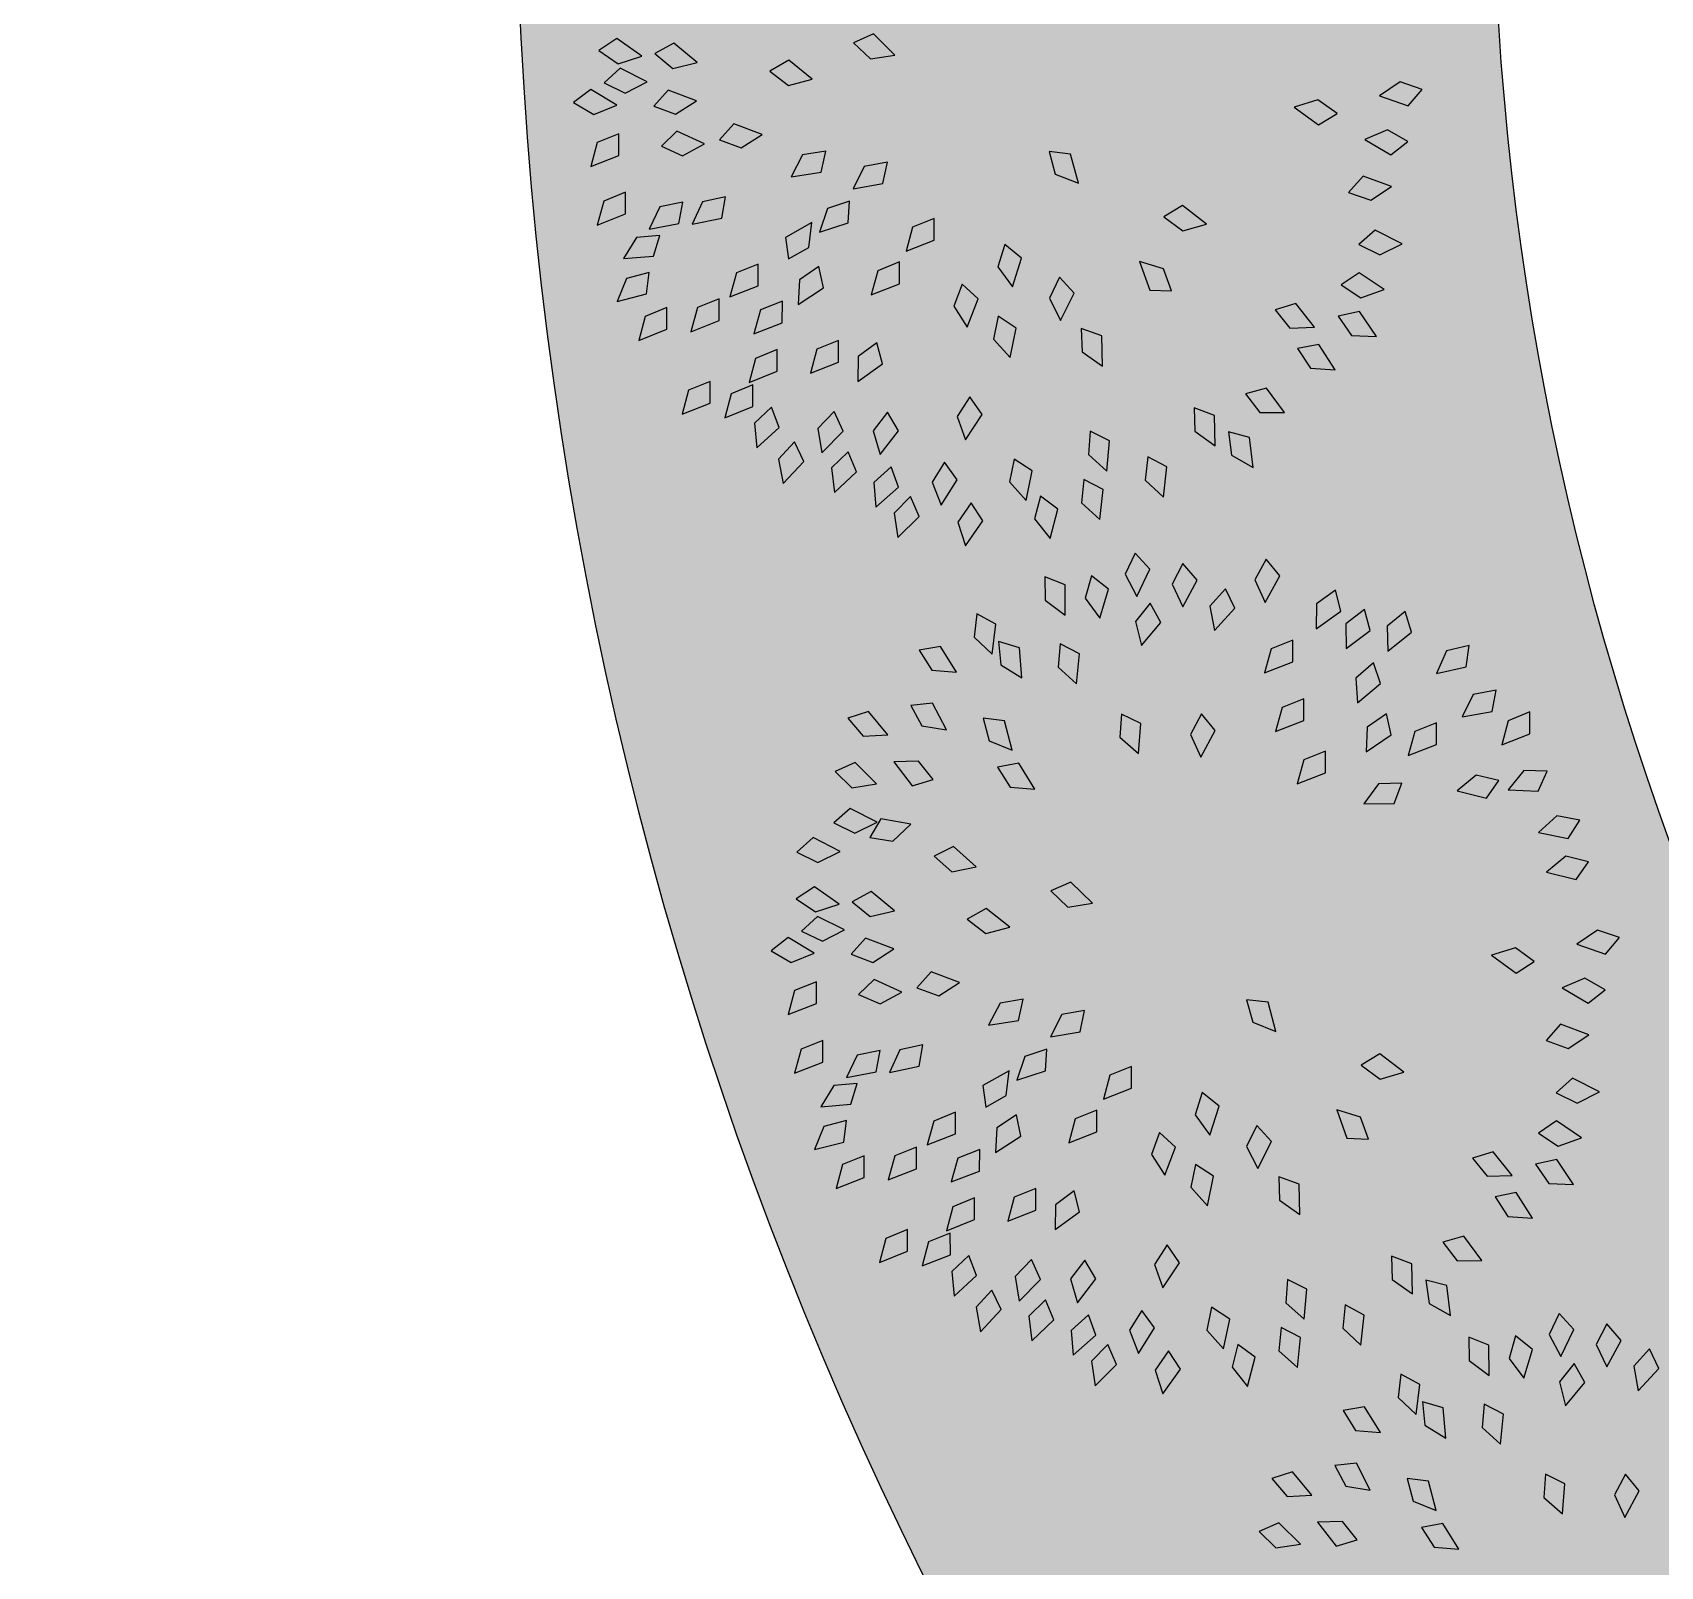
# Model space of a CAD drawing. Header units: millimetres. Extents: x 1351 to 1635, y 1399 to 1500.
# Drawn here: x 1574.591 to 1576.258, y 1471.587 to 1473.158 of the extents above; entities that cross this region are included whole.
import ezdxf

# ---------------------------------------------------------------- set-up
doc = ezdxf.new("R2010")
doc.units = ezdxf.units.MM
doc.layers.get('0').update_dxf_attribs({"color": 181})
doc.layers.add('margen', color=250, linetype='Continuous')

msp = doc.modelspace()

# ---------------------------------------------------------------- hatches: boundary and pattern name
at = {"true_color": 0x2776bb}
h = msp.add_hatch(color=152, dxfattribs=at)
h.dxf.hatch_style = 1
h.paths.add_polyline_path([(1557.6842, 1489.9553), (1615.6587, 1489.7451), (1615.8802, 1457.3756), (1557.4987, 1457.0017)])
h.paths.add_polyline_path([(1557.9493, 1489.9451), (1615.8573, 1489.9451), (1616.0815, 1457.1761), (1557.5866, 1457.0229)])
at = {"true_color": 0x5e67af}
h = msp.add_hatch(color=165, dxfattribs=at)
h.dxf.hatch_style = 1
edge = h.paths.add_edge_path(flags=17)
edge.add_arc((1579.086, 1473.3584), 3, 0, 360)
edge = h.paths.add_edge_path()
edge.add_arc((1579.086, 1473.3584), 4, 0, 360)
at = {"true_color": 0x58ba48}
h = msp.add_hatch(dxfattribs=at)
h.set_pattern_fill('DOTS', color=85)
edge = h.paths.add_edge_path()
edge.add_arc((1579.086, 1473.3584), 3, 0, 360)

# ---------------------------------------------------------------- linework, layer by layer
at = {"color": 221}
for p, q in [((1575.4518, 1473.1564), (1575.4315, 1473.1474)), ((1575.4739, 1473.1348), (1575.4518, 1473.1564)), ((1575.1893, 1473.1516), (1575.1708, 1473.1393)), ((1575.1708, 1473.1393), (1575.1906, 1473.1258)), ((1575.2147, 1473.1338), (1575.1893, 1473.1516)), ((1575.2475, 1473.1469), (1575.228, 1473.1363)), ((1575.2713, 1473.127), (1575.2475, 1473.1469)), ((1575.4315, 1473.1474), (1575.4488, 1473.1308)), ((1575.1926, 1473.1212), (1575.1761, 1473.1063)), ((1575.1906, 1473.1258), (1575.2147, 1473.1338)), ((1575.2203, 1473.1074), (1575.1926, 1473.1212)), ((1575.228, 1473.1363), (1575.2465, 1473.1211)), ((1575.2465, 1473.1211), (1575.2713, 1473.127)), ((1575.3651, 1473.1295), (1575.3459, 1473.1184)), ((1575.3893, 1473.1101), (1575.3651, 1473.1295)), ((1575.4488, 1473.1308), (1575.4739, 1473.1348)), ((1575.1761, 1473.1063), (1575.1977, 1473.0959)), ((1575.1977, 1473.0959), (1575.2203, 1473.1074)), ((1575.3459, 1473.1184), (1575.3648, 1473.1036)), ((1575.3648, 1473.1036), (1575.3893, 1473.1101)), ((1575.9911, 1473.1073), (1575.97, 1473.093)), ((1576.0137, 1473.0996), (1575.9911, 1473.1073)), ((1575.1626, 1473.0996), (1575.1449, 1473.0861)), ((1575.1891, 1473.0836), (1575.1626, 1473.0996)), ((1575.2418, 1473.099), (1575.2269, 1473.0826)), ((1575.2708, 1473.088), (1575.2418, 1473.099)), ((1575.2493, 1473.0742), (1575.2708, 1473.088)), ((1575.907, 1473.0891), (1575.8827, 1473.0815)), ((1575.9265, 1473.0751), (1575.907, 1473.0891)), ((1575.97, 1473.093), (1575.9992, 1473.0827)), ((1575.9992, 1473.0827), (1576.0137, 1473.0996)), ((1575.1449, 1473.0861), (1575.1656, 1473.074)), ((1575.1656, 1473.074), (1575.1891, 1473.0836)), ((1575.2269, 1473.0826), (1575.2493, 1473.0742)), ((1575.8827, 1473.0815), (1575.9077, 1473.0632)), ((1575.9077, 1473.0632), (1575.9265, 1473.0751)), ((1575.1913, 1473.0543), (1575.1691, 1473.0453)), ((1575.1913, 1473.0321), (1575.1913, 1473.0543)), ((1575.2507, 1473.0568), (1575.2347, 1473.0414)), ((1575.2788, 1473.0439), (1575.2507, 1473.0568)), ((1575.3089, 1473.0645), (1575.2941, 1473.048)), ((1575.3379, 1473.0536), (1575.3089, 1473.0645)), ((1575.3166, 1473.0398), (1575.3379, 1473.0536)), ((1575.9783, 1473.0582), (1575.9549, 1473.0483)), ((1575.9991, 1473.0462), (1575.9783, 1473.0582)), ((1575.1691, 1473.0453), (1575.1625, 1473.0208)), ((1575.2347, 1473.0414), (1575.2565, 1473.0316)), ((1575.2565, 1473.0316), (1575.2788, 1473.0439)), ((1575.2941, 1473.048), (1575.3166, 1473.0398)), ((1575.9549, 1473.0483), (1575.9816, 1473.0325)), ((1575.9816, 1473.0325), (1575.9991, 1473.0462)), ((1575.1625, 1473.0208), (1575.1913, 1473.0321)), ((1575.3794, 1473.0325), (1575.3677, 1473.01)), ((1575.4031, 1473.0365), (1575.3794, 1473.0325)), ((1575.3983, 1473.0148), (1575.4031, 1473.0365)), ((1575.4425, 1473.0207), (1575.431, 1472.998)), ((1575.4661, 1473.025), (1575.4425, 1473.0207)), ((1575.4615, 1473.0032), (1575.4661, 1473.025)), ((1575.6538, 1473.0334), (1575.6317, 1473.036)), ((1575.6317, 1473.036), (1575.6381, 1473.0129)), ((1575.6617, 1473.0035), (1575.6538, 1473.0334)), ((1575.3677, 1473.01), (1575.3983, 1473.0148)), ((1575.6381, 1473.0129), (1575.6617, 1473.0035)), ((1575.9532, 1473.0108), (1575.9384, 1472.9941)), ((1575.9822, 1473.0001), (1575.9532, 1473.0108)), ((1575.1979, 1472.9943), (1575.1757, 1472.9853)), ((1575.1979, 1472.9721), (1575.1979, 1472.9943)), ((1575.3003, 1472.9897), (1575.2769, 1472.9846)), ((1575.2966, 1472.9678), (1575.3003, 1472.9897)), ((1575.431, 1472.998), (1575.4615, 1473.0032)), ((1575.9384, 1472.9941), (1575.961, 1472.9861)), ((1575.961, 1472.9861), (1575.9822, 1473.0001)), ((1575.1757, 1472.9853), (1575.1691, 1472.9607)), ((1575.1691, 1472.9607), (1575.1979, 1472.9721)), ((1575.2332, 1472.9793), (1575.2222, 1472.9564)), ((1575.2566, 1472.9841), (1575.2332, 1472.9793)), ((1575.2526, 1472.9622), (1575.2566, 1472.9841)), ((1575.2769, 1472.9846), (1575.2663, 1472.9615)), ((1575.4047, 1472.9777), (1575.3966, 1472.9536)), ((1575.4274, 1472.9853), (1575.4047, 1472.9777)), ((1575.426, 1472.9631), (1575.4274, 1472.9853)), ((1575.7683, 1472.9806), (1575.7493, 1472.9691)), ((1575.7929, 1472.9618), (1575.7683, 1472.9806)), ((1575.2222, 1472.9564), (1575.2526, 1472.9622)), ((1575.2663, 1472.9615), (1575.2966, 1472.9678)), ((1575.3888, 1472.9632), (1575.3618, 1472.9481)), ((1575.3856, 1472.9379), (1575.3888, 1472.9632)), ((1575.3966, 1472.9536), (1575.426, 1472.9631)), ((1575.492, 1472.9586), (1575.4853, 1472.9341)), ((1575.5142, 1472.9676), (1575.492, 1472.9586)), ((1575.5142, 1472.9454), (1575.5142, 1472.9676)), ((1575.7493, 1472.9691), (1575.7685, 1472.9547)), ((1575.7685, 1472.9547), (1575.7929, 1472.9618)), ((1575.9655, 1472.9556), (1575.9489, 1472.9408)), ((1575.9931, 1472.9415), (1575.9655, 1472.9556)), ((1575.2092, 1472.948), (1575.1958, 1472.9264)), ((1575.233, 1472.9502), (1575.2092, 1472.948)), ((1575.2266, 1472.929), (1575.233, 1472.9502)), ((1575.3618, 1472.9481), (1575.3648, 1472.926)), ((1575.3648, 1472.926), (1575.3856, 1472.9379)), ((1575.4853, 1472.9341), (1575.5142, 1472.9454)), ((1575.5865, 1472.941), (1575.5793, 1472.9181)), ((1575.6036, 1472.9269), (1575.5865, 1472.941)), ((1575.9489, 1472.9408), (1575.9703, 1472.9302)), ((1575.9703, 1472.9302), (1575.9931, 1472.9415)), ((1575.1958, 1472.9264), (1575.2266, 1472.929)), ((1575.3337, 1472.9208), (1575.3115, 1472.9118)), ((1575.3337, 1472.8986), (1575.3337, 1472.9208)), ((1575.4785, 1472.923), (1575.4563, 1472.914)), ((1575.4785, 1472.9007), (1575.4785, 1472.923)), ((1575.5941, 1472.8974), (1575.6036, 1472.9269)), ((1575.7243, 1472.9233), (1575.7347, 1472.8941)), ((1575.7487, 1472.9159), (1575.7243, 1472.9233)), ((1575.1991, 1472.9061), (1575.1895, 1472.8825)), ((1575.2223, 1472.9122), (1575.1991, 1472.9061)), ((1575.2195, 1472.8902), (1575.2223, 1472.9122)), ((1575.3115, 1472.9118), (1575.3049, 1472.8873)), ((1575.3763, 1472.9048), (1575.3749, 1472.8794)), ((1575.3961, 1472.9182), (1575.3763, 1472.9048)), ((1575.4007, 1472.8964), (1575.3961, 1472.9182)), ((1575.4563, 1472.914), (1575.4497, 1472.8894)), ((1575.5793, 1472.9181), (1575.5941, 1472.8974)), ((1575.6424, 1472.9073), (1575.632, 1472.8858)), ((1575.6573, 1472.8909), (1575.6424, 1472.9073)), ((1575.7569, 1472.8934), (1575.7487, 1472.9159)), ((1575.9492, 1472.912), (1575.9309, 1472.8994)), ((1575.9748, 1472.8947), (1575.9492, 1472.912)), ((1575.1895, 1472.8825), (1575.2195, 1472.8902)), ((1575.3049, 1472.8873), (1575.3337, 1472.8986)), ((1575.3749, 1472.8794), (1575.4007, 1472.8964)), ((1575.4497, 1472.8894), (1575.4785, 1472.9007)), ((1575.5426, 1472.9001), (1575.5343, 1472.8776)), ((1575.5591, 1472.8851), (1575.5426, 1472.9001)), ((1575.6435, 1472.8631), (1575.6573, 1472.8909)), ((1575.7347, 1472.8941), (1575.7569, 1472.8934)), ((1575.9309, 1472.8994), (1575.9508, 1472.8862)), ((1575.9508, 1472.8862), (1575.9748, 1472.8947)), ((1575.2404, 1472.8762), (1575.2182, 1472.8672)), ((1575.2404, 1472.854), (1575.2404, 1472.8762)), ((1575.2716, 1472.8762), (1575.265, 1472.8516)), ((1575.2938, 1472.8852), (1575.2716, 1472.8762)), ((1575.2938, 1472.8629), (1575.2938, 1472.8852)), ((1575.3363, 1472.8739), (1575.3295, 1472.8495)), ((1575.3586, 1472.8827), (1575.3363, 1472.8739)), ((1575.3584, 1472.8605), (1575.3586, 1472.8827)), ((1575.5343, 1472.8776), (1575.548, 1472.8562)), ((1575.548, 1472.8562), (1575.5591, 1472.8851)), ((1575.632, 1472.8858), (1575.6435, 1472.8631)), ((1575.8844, 1472.8804), (1575.8631, 1472.8739)), ((1575.8631, 1472.8739), (1575.8782, 1472.8553)), ((1575.9036, 1472.8561), (1575.8844, 1472.8804)), ((1575.9494, 1472.8724), (1575.9277, 1472.8675)), ((1575.9668, 1472.8467), (1575.9494, 1472.8724)), ((1575.2182, 1472.8672), (1575.2116, 1472.8427)), ((1575.2116, 1472.8427), (1575.2404, 1472.854)), ((1575.265, 1472.8516), (1575.2938, 1472.8629)), ((1575.3295, 1472.8495), (1575.3584, 1472.8605)), ((1575.5794, 1472.8674), (1575.5748, 1472.844)), ((1575.598, 1472.8553), (1575.5794, 1472.8674)), ((1575.5917, 1472.825), (1575.598, 1472.8553)), ((1575.6856, 1472.8472), (1575.6647, 1472.8547)), ((1575.6647, 1472.8547), (1575.6656, 1472.8308)), ((1575.8782, 1472.8553), (1575.9036, 1472.8561)), ((1575.9277, 1472.8675), (1575.9414, 1472.8478)), ((1575.4162, 1472.8427), (1575.3939, 1472.8337)), ((1575.4162, 1472.8205), (1575.4162, 1472.8427)), ((1575.4554, 1472.8403), (1575.4362, 1472.8261)), ((1575.461, 1472.8188), (1575.4554, 1472.8403)), ((1575.5748, 1472.844), (1575.5917, 1472.825)), ((1575.6865, 1472.8162), (1575.6856, 1472.8472)), ((1575.908, 1472.8386), (1575.8862, 1472.8343)), ((1575.9247, 1472.8125), (1575.908, 1472.8386)), ((1575.9414, 1472.8478), (1575.9668, 1472.8467)), ((1575.3311, 1472.824), (1575.3247, 1472.7994)), ((1575.3532, 1472.8332), (1575.3311, 1472.824)), ((1575.3534, 1472.811), (1575.3532, 1472.8332)), ((1575.3939, 1472.8337), (1575.3873, 1472.8092)), ((1575.3873, 1472.8092), (1575.4162, 1472.8205)), ((1575.4362, 1472.8261), (1575.4358, 1472.8007)), ((1575.6656, 1472.8308), (1575.6865, 1472.8162)), ((1575.8862, 1472.8343), (1575.8993, 1472.8142)), ((1575.3247, 1472.7994), (1575.3534, 1472.811)), ((1575.4358, 1472.8007), (1575.461, 1472.8188)), ((1575.8993, 1472.8142), (1575.9247, 1472.8125)), ((1575.2626, 1472.7916), (1575.256, 1472.7671)), ((1575.2848, 1472.8006), (1575.2626, 1472.7916)), ((1575.2848, 1472.7784), (1575.2848, 1472.8006)), ((1575.3062, 1472.788), (1575.2998, 1472.7634)), ((1575.3284, 1472.7971), (1575.3062, 1472.788)), ((1575.3285, 1472.7749), (1575.3284, 1472.7971)), ((1575.8542, 1472.7938), (1575.8328, 1472.7878)), ((1575.8328, 1472.7878), (1575.8474, 1472.7688)), ((1575.8728, 1472.769), (1575.8542, 1472.7938)), ((1575.256, 1472.7671), (1575.2848, 1472.7784)), ((1575.2998, 1472.7634), (1575.3285, 1472.7749)), ((1575.3475, 1472.7742), (1575.33, 1472.7579)), ((1575.3555, 1472.7535), (1575.3475, 1472.7742)), ((1575.5505, 1472.7849), (1575.5375, 1472.7648)), ((1575.5633, 1472.7667), (1575.5505, 1472.7849)), ((1575.8012, 1472.7657), (1575.7804, 1472.7735)), ((1575.7804, 1472.7735), (1575.781, 1472.7496)), ((1575.33, 1472.7579), (1575.3325, 1472.7326)), ((1575.3325, 1472.7326), (1575.3555, 1472.7535)), ((1575.4117, 1472.7699), (1575.3951, 1472.7526)), ((1575.4207, 1472.7496), (1575.4117, 1472.7699)), ((1575.4662, 1472.7693), (1575.4517, 1472.7502)), ((1575.4776, 1472.7502), (1575.4662, 1472.7693)), ((1575.5375, 1472.7648), (1575.5462, 1472.7409)), ((1575.5462, 1472.7409), (1575.5633, 1472.7667)), ((1575.8017, 1472.7348), (1575.8012, 1472.7657)), ((1575.8474, 1472.7688), (1575.8728, 1472.769)), ((1575.371, 1472.7387), (1575.3548, 1472.7211)), ((1575.3805, 1472.7187), (1575.371, 1472.7387)), ((1575.3951, 1472.7526), (1575.399, 1472.7275)), ((1575.399, 1472.7275), (1575.4207, 1472.7496)), ((1575.4517, 1472.7502), (1575.4586, 1472.7257)), ((1575.4586, 1472.7257), (1575.4776, 1472.7502)), ((1575.6738, 1472.7496), (1575.6719, 1472.7257)), ((1575.6937, 1472.7397), (1575.6738, 1472.7496)), ((1575.6909, 1472.7088), (1575.6937, 1472.7397)), ((1575.781, 1472.7496), (1575.8017, 1472.7348)), ((1575.837, 1472.7433), (1575.8155, 1472.7489)), ((1575.8155, 1472.7489), (1575.8186, 1472.7251)), ((1575.8407, 1472.7126), (1575.837, 1472.7433)), ((1575.3548, 1472.7211), (1575.3594, 1472.6961)), ((1575.4261, 1472.7287), (1575.4088, 1472.7121)), ((1575.4344, 1472.7081), (1575.4261, 1472.7287)), ((1575.5959, 1472.7212), (1575.5913, 1472.6977)), ((1575.6145, 1472.7091), (1575.5959, 1472.7212)), ((1575.6719, 1472.7257), (1575.6909, 1472.7088)), ((1575.7328, 1472.7235), (1575.7302, 1472.6997)), ((1575.7524, 1472.7131), (1575.7328, 1472.7235)), ((1575.8186, 1472.7251), (1575.8407, 1472.7126)), ((1575.3594, 1472.6961), (1575.3805, 1472.7187)), ((1575.4088, 1472.7121), (1575.4119, 1472.6868)), ((1575.4119, 1472.6868), (1575.4344, 1472.7081)), ((1575.4699, 1472.7133), (1575.4521, 1472.6973)), ((1575.4775, 1472.6925), (1575.4699, 1472.7133)), ((1575.5245, 1472.7179), (1575.5119, 1472.6976)), ((1575.5377, 1472.7), (1575.5245, 1472.7179)), ((1575.6082, 1472.6787), (1575.6145, 1472.7091)), ((1575.7488, 1472.6823), (1575.7524, 1472.7131)), ((1575.4521, 1472.6973), (1575.4542, 1472.672)), ((1575.4542, 1472.672), (1575.4775, 1472.6925)), ((1575.5119, 1472.6976), (1575.5211, 1472.6739)), ((1575.5211, 1472.6739), (1575.5377, 1472.7)), ((1575.5913, 1472.6977), (1575.6082, 1472.6787)), ((1575.6673, 1472.7003), (1575.665, 1472.6764)), ((1575.687, 1472.6901), (1575.6673, 1472.7003)), ((1575.6838, 1472.6593), (1575.687, 1472.6901)), ((1575.7302, 1472.6997), (1575.7488, 1472.6823)), ((1575.4899, 1472.6829), (1575.4731, 1472.6659)), ((1575.4987, 1472.6625), (1575.4899, 1472.6829)), ((1575.5518, 1472.6764), (1575.5382, 1472.6567)), ((1575.564, 1472.6579), (1575.5518, 1472.6764)), ((1575.6229, 1472.6831), (1575.6169, 1472.6599)), ((1575.6407, 1472.6699), (1575.6229, 1472.6831)), ((1575.665, 1472.6764), (1575.6838, 1472.6593)), ((1575.4731, 1472.6659), (1575.4767, 1472.6408)), ((1575.4767, 1472.6408), (1575.4987, 1472.6625)), ((1575.5382, 1472.6567), (1575.5462, 1472.6325)), ((1575.5462, 1472.6325), (1575.564, 1472.6579)), ((1575.6169, 1472.6599), (1575.6327, 1472.64)), ((1575.6327, 1472.64), (1575.6407, 1472.6699)), ((1575.72, 1472.6248), (1575.7097, 1472.6032)), ((1575.735, 1472.6085), (1575.72, 1472.6248)), ((1575.7214, 1472.5806), (1575.735, 1472.6085)), ((1575.7688, 1472.6142), (1575.7577, 1472.593)), ((1575.7832, 1472.5972), (1575.7688, 1472.6142)), ((1575.8539, 1472.6186), (1575.8425, 1472.5976)), ((1575.8681, 1472.6016), (1575.8539, 1472.6186)), ((1575.648, 1472.5924), (1575.6273, 1472.6005)), ((1575.6273, 1472.6005), (1575.6276, 1472.5766)), ((1575.6481, 1472.5615), (1575.648, 1472.5924)), ((1575.6752, 1472.6018), (1575.6685, 1472.5787)), ((1575.6926, 1472.5881), (1575.6752, 1472.6018)), ((1575.6838, 1472.5584), (1575.6926, 1472.5881)), ((1575.7097, 1472.6032), (1575.7214, 1472.5806)), ((1575.7577, 1472.593), (1575.7685, 1472.57)), ((1575.7685, 1472.57), (1575.7832, 1472.5972)), ((1575.8123, 1472.5884), (1575.7962, 1472.5707)), ((1575.822, 1472.5684), (1575.8123, 1472.5884)), ((1575.8425, 1472.5976), (1575.8531, 1472.5744)), ((1575.8531, 1472.5744), (1575.8681, 1472.6016)), ((1575.9249, 1472.5869), (1575.9056, 1472.5728)), ((1575.9304, 1472.5654), (1575.9249, 1472.5869)), ((1575.6276, 1472.5766), (1575.6481, 1472.5615)), ((1575.6685, 1472.5787), (1575.6838, 1472.5584)), ((1575.7352, 1472.5735), (1575.7201, 1472.5549)), ((1575.746, 1472.554), (1575.7352, 1472.5735)), ((1575.7962, 1472.5707), (1575.8009, 1472.5457)), ((1575.9056, 1472.5728), (1575.9052, 1472.5473)), ((1575.5577, 1472.5627), (1575.5551, 1472.5389)), ((1575.5773, 1472.5522), (1575.5577, 1472.5627)), ((1575.7201, 1472.5549), (1575.7262, 1472.5302)), ((1575.7262, 1472.5302), (1575.746, 1472.554)), ((1575.8009, 1472.5457), (1575.822, 1472.5684)), ((1575.9052, 1472.5473), (1575.9304, 1472.5654)), ((1575.9546, 1472.5672), (1575.9356, 1472.5526)), ((1575.9606, 1472.5458), (1575.9546, 1472.5672)), ((1575.9963, 1472.5652), (1575.9778, 1472.55)), ((1576.0029, 1472.5439), (1575.9963, 1472.5652)), ((1575.5551, 1472.5389), (1575.5735, 1472.5214)), ((1575.5735, 1472.5214), (1575.5773, 1472.5522)), ((1575.9356, 1472.5526), (1575.9359, 1472.5271)), ((1575.9359, 1472.5271), (1575.9606, 1472.5458)), ((1575.9778, 1472.55), (1575.9787, 1472.5246)), ((1575.9787, 1472.5246), (1576.0029, 1472.5439)), ((1575.5206, 1472.5293), (1575.4987, 1472.5254)), ((1575.4987, 1472.5254), (1575.5115, 1472.5051)), ((1575.5368, 1472.5029), (1575.5206, 1472.5293)), ((1575.6013, 1472.528), (1575.58, 1472.5343)), ((1575.58, 1472.5343), (1575.5822, 1472.5105)), ((1575.6039, 1472.4971), (1575.6013, 1472.528)), ((1575.6432, 1472.5319), (1575.6411, 1472.508)), ((1575.663, 1472.5217), (1575.6432, 1472.5319)), ((1575.6599, 1472.4909), (1575.663, 1472.5217)), ((1575.8591, 1472.5269), (1575.8524, 1472.5024)), ((1575.8813, 1472.5359), (1575.8591, 1472.5269)), ((1575.8813, 1472.5137), (1575.8813, 1472.5359)), ((1576.0386, 1472.5248), (1576.0285, 1472.5015)), ((1576.0619, 1472.5304), (1576.0386, 1472.5248)), ((1576.0586, 1472.5084), (1576.0619, 1472.5304)), ((1575.5115, 1472.5051), (1575.5368, 1472.5029)), ((1575.5822, 1472.5105), (1575.6039, 1472.4971)), ((1575.6411, 1472.508), (1575.6599, 1472.4909)), ((1575.8524, 1472.5024), (1575.8813, 1472.5137)), ((1575.9638, 1472.5125), (1575.9457, 1472.4969)), ((1575.971, 1472.4915), (1575.9638, 1472.5125)), ((1576.0285, 1472.5015), (1576.0586, 1472.5084)), ((1575.9457, 1472.4969), (1575.9474, 1472.4715)), ((1575.9474, 1472.4715), (1575.971, 1472.4915)), ((1575.5122, 1472.4714), (1575.4901, 1472.469)), ((1575.5265, 1472.4439), (1575.5122, 1472.4714)), ((1575.8924, 1472.4757), (1575.8702, 1472.4667)), ((1575.8924, 1472.4535), (1575.8924, 1472.4757)), ((1576.066, 1472.4802), (1576.0548, 1472.4574)), ((1576.0896, 1472.4847), (1576.066, 1472.4802)), ((1576.0852, 1472.4629), (1576.0896, 1472.4847)), ((1575.4469, 1472.4627), (1575.4258, 1472.4558)), ((1575.4258, 1472.4558), (1575.4413, 1472.4375)), ((1575.4666, 1472.4388), (1575.4469, 1472.4627)), ((1575.4901, 1472.469), (1575.5014, 1472.4479)), ((1575.5862, 1472.4531), (1575.5642, 1472.4558)), ((1575.5642, 1472.4558), (1575.5704, 1472.4327)), ((1575.7057, 1472.4601), (1575.7041, 1472.4363)), ((1575.7257, 1472.4504), (1575.7057, 1472.4601)), ((1575.7877, 1472.4602), (1575.7764, 1472.4391)), ((1575.8019, 1472.4432), (1575.7877, 1472.4602)), ((1575.8702, 1472.4667), (1575.8635, 1472.4422)), ((1575.8635, 1472.4422), (1575.8924, 1472.4535)), ((1575.9772, 1472.4604), (1575.9575, 1472.4468)), ((1575.982, 1472.4387), (1575.9772, 1472.4604)), ((1576.0548, 1472.4574), (1576.0852, 1472.4629)), ((1576.124, 1472.4623), (1576.1018, 1472.4533)), ((1576.124, 1472.44), (1576.124, 1472.4623)), ((1575.4413, 1472.4375), (1575.4666, 1472.4388)), ((1575.5014, 1472.4479), (1575.5265, 1472.4439)), ((1575.594, 1472.4232), (1575.5862, 1472.4531)), ((1575.7233, 1472.4196), (1575.7257, 1472.4504)), ((1575.7764, 1472.4391), (1575.7871, 1472.416)), ((1575.7871, 1472.416), (1575.8019, 1472.4432)), ((1575.9575, 1472.4468), (1575.9564, 1472.4214)), ((1575.9564, 1472.4214), (1575.982, 1472.4387)), ((1576.0062, 1472.4422), (1575.9995, 1472.4176)), ((1576.0284, 1472.4511), (1576.0062, 1472.4422)), ((1576.0284, 1472.4289), (1576.0284, 1472.4511)), ((1576.1018, 1472.4533), (1576.0952, 1472.4287)), ((1576.0952, 1472.4287), (1576.124, 1472.44)), ((1575.5704, 1472.4327), (1575.594, 1472.4232)), ((1575.7041, 1472.4363), (1575.7233, 1472.4196)), ((1575.9146, 1472.4223), (1575.8924, 1472.4133)), ((1575.9146, 1472.4001), (1575.9146, 1472.4223)), ((1575.9995, 1472.4176), (1576.0284, 1472.4289)), ((1575.433, 1472.4104), (1575.4127, 1472.4014)), ((1575.455, 1472.3886), (1575.433, 1472.4104)), ((1575.498, 1472.4118), (1575.4726, 1472.4111)), ((1575.4726, 1472.4111), (1575.4916, 1472.3867)), ((1575.5129, 1472.393), (1575.498, 1472.4118)), ((1575.6007, 1472.4097), (1575.5789, 1472.4056)), ((1575.5789, 1472.4056), (1575.5918, 1472.3854)), ((1575.6171, 1472.3834), (1575.6007, 1472.4097)), ((1575.8924, 1472.4133), (1575.8858, 1472.3888)), ((1575.4127, 1472.4014), (1575.4299, 1472.3847)), ((1575.4299, 1472.3847), (1575.455, 1472.3886)), ((1575.4916, 1472.3867), (1575.5129, 1472.393)), ((1575.8858, 1472.3888), (1575.9146, 1472.4001)), ((1575.9689, 1472.3888), (1575.9541, 1472.3681)), ((1575.9928, 1472.3894), (1575.9689, 1472.3888)), ((1575.9851, 1472.3686), (1575.9928, 1472.3894)), ((1576.069, 1472.3977), (1576.0494, 1472.3815)), ((1576.0923, 1472.3922), (1576.069, 1472.3977)), ((1576.0795, 1472.3741), (1576.0923, 1472.3922)), ((1576.1177, 1472.4024), (1576.1017, 1472.3827)), ((1576.1417, 1472.4015), (1576.1177, 1472.4024)), ((1576.1326, 1472.3812), (1576.1417, 1472.4015)), ((1575.5918, 1472.3854), (1575.6171, 1472.3834)), ((1576.0494, 1472.3815), (1576.0795, 1472.3741)), ((1576.1017, 1472.3827), (1576.1326, 1472.3812)), ((1575.4279, 1472.3635), (1575.4114, 1472.3487)), ((1575.4556, 1472.3496), (1575.4279, 1472.3635)), ((1575.9541, 1472.3681), (1575.9851, 1472.3686)), ((1576.1517, 1472.3559), (1576.1328, 1472.3388)), ((1576.1752, 1472.3514), (1576.1517, 1472.3559)), ((1575.4114, 1472.3487), (1575.4329, 1472.3381)), ((1575.4329, 1472.3381), (1575.4556, 1472.3496)), ((1575.4596, 1472.3527), (1575.4481, 1472.3336)), ((1575.4901, 1472.3475), (1575.4596, 1472.3527)), ((1575.4718, 1472.3299), (1575.4901, 1472.3475)), ((1576.1328, 1472.3388), (1576.1631, 1472.3327)), ((1576.1631, 1472.3327), (1576.1752, 1472.3514)), ((1575.3902, 1472.3336), (1575.3735, 1472.3189)), ((1575.4178, 1472.3194), (1575.3902, 1472.3336)), ((1575.4481, 1472.3336), (1575.4718, 1472.3299)), ((1575.5339, 1472.3244), (1575.5141, 1472.3145)), ((1575.5569, 1472.3037), (1575.5339, 1472.3244)), ((1575.3735, 1472.3189), (1575.3949, 1472.3081)), ((1575.3949, 1472.3081), (1575.4178, 1472.3194)), ((1575.5141, 1472.3145), (1575.532, 1472.2986)), ((1575.532, 1472.2986), (1575.5569, 1472.3037)), ((1576.1607, 1472.3145), (1576.1411, 1472.2983)), ((1576.184, 1472.309), (1576.1607, 1472.3145)), ((1576.1712, 1472.2909), (1576.184, 1472.309)), ((1575.6539, 1472.2881), (1575.6336, 1472.279)), ((1575.676, 1472.2665), (1575.6539, 1472.2881)), ((1576.1411, 1472.2983), (1576.1712, 1472.2909)), ((1575.3914, 1472.2833), (1575.3729, 1472.271)), ((1575.3729, 1472.271), (1575.3926, 1472.2575)), ((1575.4168, 1472.2655), (1575.3914, 1472.2833)), ((1575.4496, 1472.2786), (1575.4301, 1472.268)), ((1575.4734, 1472.2587), (1575.4496, 1472.2786)), ((1575.6336, 1472.279), (1575.6509, 1472.2625)), ((1575.3926, 1472.2575), (1575.4168, 1472.2655)), ((1575.4301, 1472.268), (1575.4486, 1472.2528)), ((1575.4486, 1472.2528), (1575.4734, 1472.2587)), ((1575.5672, 1472.2611), (1575.548, 1472.25)), ((1575.5914, 1472.2418), (1575.5672, 1472.2611)), ((1575.6509, 1472.2625), (1575.676, 1472.2665)), ((1575.3947, 1472.2529), (1575.3782, 1472.238)), ((1575.3782, 1472.238), (1575.3997, 1472.2276)), ((1575.4224, 1472.2391), (1575.3947, 1472.2529)), ((1575.3997, 1472.2276), (1575.4224, 1472.2391)), ((1575.548, 1472.25), (1575.5668, 1472.2353)), ((1575.5668, 1472.2353), (1575.5914, 1472.2418)), ((1576.1931, 1472.239), (1576.1721, 1472.2247)), ((1576.2158, 1472.2313), (1576.1931, 1472.239)), ((1575.3647, 1472.2313), (1575.347, 1472.2178)), ((1575.3912, 1472.2153), (1575.3647, 1472.2313)), ((1575.4439, 1472.2307), (1575.429, 1472.2143)), ((1575.4728, 1472.2196), (1575.4439, 1472.2307)), ((1576.1091, 1472.2208), (1576.0848, 1472.2132)), ((1576.1285, 1472.2068), (1576.1091, 1472.2208)), ((1576.1721, 1472.2247), (1576.2013, 1472.2144)), ((1576.2013, 1472.2144), (1576.2158, 1472.2313)), ((1575.347, 1472.2178), (1575.3677, 1472.2057)), ((1575.3677, 1472.2057), (1575.3912, 1472.2153)), ((1575.429, 1472.2143), (1575.4514, 1472.2059)), ((1575.4514, 1472.2059), (1575.4728, 1472.2196)), ((1576.0848, 1472.2132), (1576.1098, 1472.1949)), ((1576.1098, 1472.1949), (1576.1285, 1472.2068)), ((1575.4527, 1472.1885), (1575.4367, 1472.1731)), ((1575.4809, 1472.1755), (1575.4527, 1472.1885)), ((1575.511, 1472.1962), (1575.4962, 1472.1797)), ((1575.54, 1472.1853), (1575.511, 1472.1962)), ((1576.1804, 1472.1899), (1576.157, 1472.18)), ((1576.2011, 1472.1779), (1576.1804, 1472.1899)), ((1575.3712, 1472.177), (1575.3646, 1472.1525)), ((1575.3934, 1472.186), (1575.3712, 1472.177)), ((1575.3934, 1472.1638), (1575.3934, 1472.186)), ((1575.4367, 1472.1731), (1575.4586, 1472.1633)), ((1575.4586, 1472.1633), (1575.4809, 1472.1755)), ((1575.4962, 1472.1797), (1575.5187, 1472.1715)), ((1575.5187, 1472.1715), (1575.54, 1472.1853)), ((1576.157, 1472.18), (1576.1836, 1472.1642)), ((1576.1836, 1472.1642), (1576.2011, 1472.1779)), ((1575.3646, 1472.1525), (1575.3934, 1472.1638)), ((1575.5815, 1472.1642), (1575.5698, 1472.1416)), ((1575.6051, 1472.1682), (1575.5815, 1472.1642)), ((1575.6003, 1472.1465), (1575.6051, 1472.1682)), ((1575.6681, 1472.1566), (1575.6446, 1472.1524)), ((1575.6636, 1472.1349), (1575.6681, 1472.1566)), ((1575.8559, 1472.1651), (1575.8338, 1472.1677)), ((1575.8338, 1472.1677), (1575.8402, 1472.1446)), ((1575.8638, 1472.1352), (1575.8559, 1472.1651)), ((1575.5698, 1472.1416), (1575.6003, 1472.1465)), ((1575.6446, 1472.1524), (1575.6331, 1472.1297)), ((1575.8402, 1472.1446), (1575.8638, 1472.1352)), ((1576.1552, 1472.1425), (1576.1405, 1472.1258)), ((1576.1843, 1472.1318), (1576.1552, 1472.1425)), ((1575.4, 1472.126), (1575.3778, 1472.117)), ((1575.4, 1472.1037), (1575.4, 1472.126)), ((1575.5024, 1472.1214), (1575.479, 1472.1163)), ((1575.4987, 1472.0995), (1575.5024, 1472.1214)), ((1575.6331, 1472.1297), (1575.6636, 1472.1349)), ((1576.1405, 1472.1258), (1576.1631, 1472.1178)), ((1576.1631, 1472.1178), (1576.1843, 1472.1318)), ((1575.3778, 1472.117), (1575.3712, 1472.0924)), ((1575.3712, 1472.0924), (1575.4, 1472.1037)), ((1575.4352, 1472.111), (1575.4243, 1472.0881)), ((1575.4587, 1472.1158), (1575.4352, 1472.111)), ((1575.4547, 1472.0939), (1575.4587, 1472.1158)), ((1575.479, 1472.1163), (1575.4684, 1472.0932)), ((1575.6068, 1472.1094), (1575.5986, 1472.0853)), ((1575.6295, 1472.117), (1575.6068, 1472.1094)), ((1575.6281, 1472.0948), (1575.6295, 1472.117)), ((1575.9704, 1472.1123), (1575.9514, 1472.1008)), ((1575.995, 1472.0935), (1575.9704, 1472.1123)), ((1575.4243, 1472.0881), (1575.4547, 1472.0939)), ((1575.4684, 1472.0932), (1575.4987, 1472.0995)), ((1575.5909, 1472.0949), (1575.5639, 1472.0797)), ((1575.5877, 1472.0696), (1575.5909, 1472.0949)), ((1575.5986, 1472.0853), (1575.6281, 1472.0948)), ((1575.694, 1472.0903), (1575.6874, 1472.0658)), ((1575.7162, 1472.0993), (1575.694, 1472.0903)), ((1575.7162, 1472.0771), (1575.7162, 1472.0993)), ((1575.9514, 1472.1008), (1575.9706, 1472.0864)), ((1575.9706, 1472.0864), (1575.995, 1472.0935)), ((1576.1675, 1472.0873), (1576.1509, 1472.0725)), ((1576.1951, 1472.0732), (1576.1675, 1472.0873)), ((1575.4112, 1472.0797), (1575.3979, 1472.0581)), ((1575.4351, 1472.0819), (1575.4112, 1472.0797)), ((1575.4287, 1472.0607), (1575.4351, 1472.0819)), ((1575.5639, 1472.0797), (1575.5669, 1472.0577)), ((1575.6874, 1472.0658), (1575.7162, 1472.0771)), ((1575.7885, 1472.0727), (1575.7814, 1472.0498)), ((1575.8057, 1472.0586), (1575.7885, 1472.0727)), ((1576.1509, 1472.0725), (1576.1724, 1472.0619)), ((1576.1724, 1472.0619), (1576.1951, 1472.0732)), ((1575.3979, 1472.0581), (1575.4287, 1472.0607)), ((1575.5669, 1472.0577), (1575.5877, 1472.0696)), ((1575.6806, 1472.0546), (1575.6584, 1472.0457)), ((1575.6806, 1472.0324), (1575.6806, 1472.0546)), ((1575.7962, 1472.0291), (1575.8057, 1472.0586)), ((1575.9264, 1472.055), (1575.9367, 1472.0258)), ((1575.9507, 1472.0476), (1575.9264, 1472.055)), ((1575.4012, 1472.0378), (1575.3916, 1472.0142)), ((1575.4244, 1472.0439), (1575.4012, 1472.0378)), ((1575.4216, 1472.0219), (1575.4244, 1472.0439)), ((1575.5136, 1472.0435), (1575.507, 1472.019)), ((1575.5358, 1472.0525), (1575.5136, 1472.0435)), ((1575.5358, 1472.0303), (1575.5358, 1472.0525)), ((1575.5982, 1472.0498), (1575.5783, 1472.0365)), ((1575.6028, 1472.0281), (1575.5982, 1472.0498)), ((1575.6584, 1472.0457), (1575.6518, 1472.0211)), ((1575.7814, 1472.0498), (1575.7962, 1472.0291)), ((1575.8445, 1472.039), (1575.834, 1472.0175)), ((1575.8594, 1472.0226), (1575.8445, 1472.039)), ((1575.9589, 1472.025), (1575.9507, 1472.0476)), ((1576.1512, 1472.0437), (1576.1329, 1472.0311)), ((1576.1769, 1472.0263), (1576.1512, 1472.0437)), ((1575.3916, 1472.0142), (1575.4216, 1472.0219)), ((1575.507, 1472.019), (1575.5358, 1472.0303)), ((1575.5783, 1472.0365), (1575.577, 1472.0111)), ((1575.577, 1472.0111), (1575.6028, 1472.0281)), ((1575.6518, 1472.0211), (1575.6806, 1472.0324)), ((1575.7447, 1472.0318), (1575.7364, 1472.0093)), ((1575.7612, 1472.0168), (1575.7447, 1472.0318)), ((1575.8456, 1471.9948), (1575.8594, 1472.0226)), ((1575.9367, 1472.0258), (1575.9589, 1472.025)), ((1576.1329, 1472.0311), (1576.1529, 1472.0179)), ((1576.1529, 1472.0179), (1576.1769, 1472.0263)), ((1575.4425, 1472.0079), (1575.4203, 1471.9989)), ((1575.4425, 1471.9857), (1575.4425, 1472.0079)), ((1575.4737, 1472.0079), (1575.467, 1471.9833)), ((1575.4959, 1472.0168), (1575.4737, 1472.0079)), ((1575.4959, 1471.9946), (1575.4959, 1472.0168)), ((1575.5384, 1472.0056), (1575.5316, 1471.9811)), ((1575.5607, 1472.0144), (1575.5384, 1472.0056)), ((1575.5605, 1471.9922), (1575.5607, 1472.0144)), ((1575.7364, 1472.0093), (1575.7501, 1471.9879)), ((1575.7501, 1471.9879), (1575.7612, 1472.0168)), ((1575.834, 1472.0175), (1575.8456, 1471.9948)), ((1576.0865, 1472.0121), (1576.0652, 1472.0056)), ((1576.0652, 1472.0056), (1576.0803, 1471.987)), ((1576.1057, 1471.9878), (1576.0865, 1472.0121)), ((1576.1515, 1472.0041), (1576.1298, 1471.9992)), ((1576.1688, 1471.9784), (1576.1515, 1472.0041)), ((1575.4203, 1471.9989), (1575.4137, 1471.9744)), ((1575.467, 1471.9833), (1575.4959, 1471.9946)), ((1575.5316, 1471.9811), (1575.5605, 1471.9922)), ((1575.7815, 1471.9991), (1575.7769, 1471.9756)), ((1575.8001, 1471.987), (1575.7815, 1471.9991)), ((1575.7938, 1471.9567), (1575.8001, 1471.987)), ((1576.0803, 1471.987), (1576.1057, 1471.9878)), ((1576.1298, 1471.9992), (1576.1434, 1471.9795)), ((1575.4137, 1471.9744), (1575.4425, 1471.9857)), ((1575.6182, 1471.9744), (1575.596, 1471.9654)), ((1575.6182, 1471.9522), (1575.6182, 1471.9744)), ((1575.6575, 1471.972), (1575.6382, 1471.9578)), ((1575.663, 1471.9505), (1575.6575, 1471.972)), ((1575.7769, 1471.9756), (1575.7938, 1471.9567)), ((1575.8877, 1471.9789), (1575.8668, 1471.9864)), ((1575.8668, 1471.9864), (1575.8677, 1471.9625)), ((1575.8886, 1471.9479), (1575.8877, 1471.9789)), ((1576.1101, 1471.9703), (1576.0883, 1471.966)), ((1576.1268, 1471.9442), (1576.1101, 1471.9703)), ((1576.1434, 1471.9795), (1576.1688, 1471.9784)), ((1575.5332, 1471.9557), (1575.5268, 1471.9311)), ((1575.5553, 1471.9649), (1575.5332, 1471.9557)), ((1575.5555, 1471.9426), (1575.5553, 1471.9649)), ((1575.596, 1471.9654), (1575.5894, 1471.9409)), ((1575.6382, 1471.9578), (1575.6379, 1471.9324)), ((1575.8677, 1471.9625), (1575.8886, 1471.9479)), ((1576.0883, 1471.966), (1576.1014, 1471.9459)), ((1575.5268, 1471.9311), (1575.5555, 1471.9426)), ((1575.5894, 1471.9409), (1575.6182, 1471.9522)), ((1575.6379, 1471.9324), (1575.663, 1471.9505)), ((1576.1014, 1471.9459), (1576.1268, 1471.9442)), ((1575.4647, 1471.9233), (1575.4581, 1471.8988)), ((1575.4869, 1471.9323), (1575.4647, 1471.9233)), ((1575.4869, 1471.9101), (1575.4869, 1471.9323)), ((1575.5305, 1471.9288), (1575.5083, 1471.9197)), ((1575.5306, 1471.9066), (1575.5305, 1471.9288)), ((1576.0563, 1471.9255), (1576.0349, 1471.9195)), ((1576.0749, 1471.9007), (1576.0563, 1471.9255)), ((1575.4581, 1471.8988), (1575.4869, 1471.9101)), ((1575.5083, 1471.9197), (1575.5018, 1471.8951)), ((1575.5018, 1471.8951), (1575.5306, 1471.9066)), ((1575.5496, 1471.9059), (1575.5321, 1471.8896)), ((1575.5575, 1471.8852), (1575.5496, 1471.9059)), ((1575.7526, 1471.9166), (1575.7396, 1471.8965)), ((1575.7654, 1471.8984), (1575.7526, 1471.9166)), ((1576.0032, 1471.8974), (1575.9824, 1471.9052)), ((1575.9824, 1471.9052), (1575.9831, 1471.8813)), ((1576.0349, 1471.9195), (1576.0495, 1471.9005)), ((1575.5321, 1471.8896), (1575.5346, 1471.8643)), ((1575.6138, 1471.9016), (1575.5971, 1471.8843)), ((1575.6228, 1471.8813), (1575.6138, 1471.9016)), ((1575.6683, 1471.901), (1575.6538, 1471.8819)), ((1575.6797, 1471.8819), (1575.6683, 1471.901)), ((1575.7396, 1471.8965), (1575.7483, 1471.8726)), ((1575.7483, 1471.8726), (1575.7654, 1471.8984)), ((1576.0037, 1471.8665), (1576.0032, 1471.8974)), ((1576.0495, 1471.9005), (1576.0749, 1471.9007)), ((1575.5346, 1471.8643), (1575.5575, 1471.8852)), ((1575.5731, 1471.8704), (1575.5569, 1471.8528)), ((1575.5826, 1471.8504), (1575.5731, 1471.8704)), ((1575.5971, 1471.8843), (1575.6011, 1471.8592)), ((1575.6011, 1471.8592), (1575.6228, 1471.8813)), ((1575.6538, 1471.8819), (1575.6607, 1471.8574)), ((1575.6607, 1471.8574), (1575.6797, 1471.8819)), ((1575.8759, 1471.8813), (1575.874, 1471.8574)), ((1575.8957, 1471.8714), (1575.8759, 1471.8813)), ((1575.8929, 1471.8405), (1575.8957, 1471.8714)), ((1575.9831, 1471.8813), (1576.0037, 1471.8665)), ((1576.039, 1471.875), (1576.0175, 1471.8806)), ((1576.0175, 1471.8806), (1576.0207, 1471.8568)), ((1576.0428, 1471.8443), (1576.039, 1471.875)), ((1575.6282, 1471.8604), (1575.6109, 1471.8438)), ((1575.6365, 1471.8398), (1575.6282, 1471.8604)), ((1575.874, 1471.8574), (1575.8929, 1471.8405)), ((1575.9348, 1471.8552), (1575.9323, 1471.8314)), ((1575.9544, 1471.8447), (1575.9348, 1471.8552)), ((1576.0207, 1471.8568), (1576.0428, 1471.8443)), ((1575.5569, 1471.8528), (1575.5615, 1471.8278)), ((1575.5615, 1471.8278), (1575.5826, 1471.8504)), ((1575.6109, 1471.8438), (1575.6139, 1471.8185)), ((1575.6139, 1471.8185), (1575.6365, 1471.8398)), ((1575.672, 1471.845), (1575.6542, 1471.829)), ((1575.6796, 1471.8242), (1575.672, 1471.845)), ((1575.7266, 1471.8496), (1575.714, 1471.8293)), ((1575.7397, 1471.8317), (1575.7266, 1471.8496)), ((1575.798, 1471.8529), (1575.7933, 1471.8294)), ((1575.8166, 1471.8408), (1575.798, 1471.8529)), ((1575.8103, 1471.8104), (1575.8166, 1471.8408)), ((1575.9509, 1471.814), (1575.9544, 1471.8447)), ((1576.1541, 1471.8465), (1576.1438, 1471.8249)), ((1576.1691, 1471.8301), (1576.1541, 1471.8465)), ((1575.6542, 1471.829), (1575.6563, 1471.8037)), ((1575.6563, 1471.8037), (1575.6796, 1471.8242)), ((1575.714, 1471.8293), (1575.7231, 1471.8056)), ((1575.7231, 1471.8056), (1575.7397, 1471.8317)), ((1575.7933, 1471.8294), (1575.8103, 1471.8104)), ((1575.8693, 1471.832), (1575.8671, 1471.8081)), ((1575.8891, 1471.8218), (1575.8693, 1471.832)), ((1575.8859, 1471.791), (1575.8891, 1471.8218)), ((1575.9323, 1471.8314), (1575.9509, 1471.814)), ((1576.0821, 1471.8141), (1576.0614, 1471.8222)), ((1576.0614, 1471.8222), (1576.0617, 1471.7982)), ((1576.1092, 1471.8234), (1576.1026, 1471.8004)), ((1576.1267, 1471.8097), (1576.1092, 1471.8234)), ((1576.1438, 1471.8249), (1576.1555, 1471.8023)), ((1576.1555, 1471.8023), (1576.1691, 1471.8301)), ((1576.2029, 1471.8359), (1576.1918, 1471.8147)), ((1576.2173, 1471.8189), (1576.2029, 1471.8359)), ((1575.692, 1471.8146), (1575.6751, 1471.7976)), ((1575.7008, 1471.7942), (1575.692, 1471.8146)), ((1575.7539, 1471.8081), (1575.7403, 1471.7884)), ((1575.7661, 1471.7896), (1575.7539, 1471.8081)), ((1575.8249, 1471.8148), (1575.819, 1471.7916)), ((1575.8428, 1471.8016), (1575.8249, 1471.8148)), ((1575.8671, 1471.8081), (1575.8859, 1471.791)), ((1576.0822, 1471.7831), (1576.0821, 1471.8141)), ((1576.1179, 1471.7801), (1576.1267, 1471.8097)), ((1576.1918, 1471.8147), (1576.2026, 1471.7917)), ((1576.2026, 1471.7917), (1576.2173, 1471.8189)), ((1576.2464, 1471.8101), (1576.2303, 1471.7924)), ((1576.2561, 1471.7901), (1576.2464, 1471.8101)), ((1575.6751, 1471.7976), (1575.6788, 1471.7725)), ((1575.6788, 1471.7725), (1575.7008, 1471.7942)), ((1575.7403, 1471.7884), (1575.7483, 1471.7642)), ((1575.7483, 1471.7642), (1575.7661, 1471.7896)), ((1575.819, 1471.7916), (1575.8348, 1471.7717)), ((1575.8348, 1471.7717), (1575.8428, 1471.8016)), ((1576.0617, 1471.7982), (1576.0822, 1471.7831)), ((1576.1026, 1471.8004), (1576.1179, 1471.7801)), ((1576.1693, 1471.7952), (1576.1542, 1471.7766)), ((1576.1801, 1471.7757), (1576.1693, 1471.7952)), ((1576.2303, 1471.7924), (1576.235, 1471.7674)), ((1576.235, 1471.7674), (1576.2561, 1471.7901)), ((1575.9918, 1471.7844), (1575.9892, 1471.7606)), ((1576.0113, 1471.7738), (1575.9918, 1471.7844)), ((1576.0076, 1471.7431), (1576.0113, 1471.7738)), ((1576.1542, 1471.7766), (1576.1603, 1471.7519)), ((1576.1603, 1471.7519), (1576.1801, 1471.7757)), ((1575.9892, 1471.7606), (1576.0076, 1471.7431)), ((1576.0353, 1471.7497), (1576.0141, 1471.756)), ((1576.0141, 1471.756), (1576.0163, 1471.7322)), ((1576.0773, 1471.7535), (1576.0752, 1471.7297)), ((1576.0971, 1471.7434), (1576.0773, 1471.7535)), ((1575.9547, 1471.751), (1575.9328, 1471.747)), ((1575.9328, 1471.747), (1575.9456, 1471.7268)), ((1575.9709, 1471.7246), (1575.9547, 1471.751)), ((1576.038, 1471.7188), (1576.0353, 1471.7497)), ((1576.094, 1471.7126), (1576.0971, 1471.7434)), ((1575.9456, 1471.7268), (1575.9709, 1471.7246)), ((1576.0163, 1471.7322), (1576.038, 1471.7188)), ((1576.0752, 1471.7297), (1576.094, 1471.7126)), ((1575.9463, 1471.6931), (1575.9242, 1471.6907)), ((1575.9242, 1471.6907), (1575.9355, 1471.6696)), ((1575.9606, 1471.6656), (1575.9463, 1471.6931)), ((1575.881, 1471.6844), (1575.8599, 1471.6775)), ((1575.8599, 1471.6775), (1575.8753, 1471.6592)), ((1575.9007, 1471.6605), (1575.881, 1471.6844)), ((1576.0203, 1471.6748), (1575.9983, 1471.6775)), ((1575.9983, 1471.6775), (1576.0045, 1471.6543)), ((1576.0281, 1471.6449), (1576.0203, 1471.6748)), ((1576.1398, 1471.6818), (1576.1382, 1471.6579)), ((1576.1598, 1471.6721), (1576.1398, 1471.6818)), ((1576.1574, 1471.6412), (1576.1598, 1471.6721)), ((1576.2218, 1471.6819), (1576.2105, 1471.6608)), ((1576.236, 1471.6649), (1576.2218, 1471.6819)), ((1575.8753, 1471.6592), (1575.9007, 1471.6605)), ((1575.9355, 1471.6696), (1575.9606, 1471.6656)), ((1576.0045, 1471.6543), (1576.0281, 1471.6449)), ((1576.1382, 1471.6579), (1576.1574, 1471.6412)), ((1576.2105, 1471.6608), (1576.2212, 1471.6377)), ((1576.2212, 1471.6377), (1576.236, 1471.6649)), ((1575.8671, 1471.6321), (1575.8468, 1471.6231)), ((1575.8468, 1471.6231), (1575.864, 1471.6064)), ((1575.8891, 1471.6103), (1575.8671, 1471.6321)), ((1575.9321, 1471.6334), (1575.9066, 1471.6328)), ((1575.9066, 1471.6328), (1575.9257, 1471.6084)), ((1575.947, 1471.6147), (1575.9321, 1471.6334)), ((1576.0348, 1471.6314), (1576.013, 1471.6273)), ((1576.013, 1471.6273), (1576.0259, 1471.6071)), ((1576.0512, 1471.6051), (1576.0348, 1471.6314)), ((1575.864, 1471.6064), (1575.8891, 1471.6103)), ((1575.9257, 1471.6084), (1575.947, 1471.6147)), ((1576.0259, 1471.6071), (1576.0512, 1471.6051))]:
    msp.add_line(p, q, dxfattribs=at)
at = {"layer": 'margen'}
for radius in [4, 3]:
    msp.add_circle((1579.086, 1473.3584), radius, dxfattribs=at)

doc.saveas('drawing.dxf')
